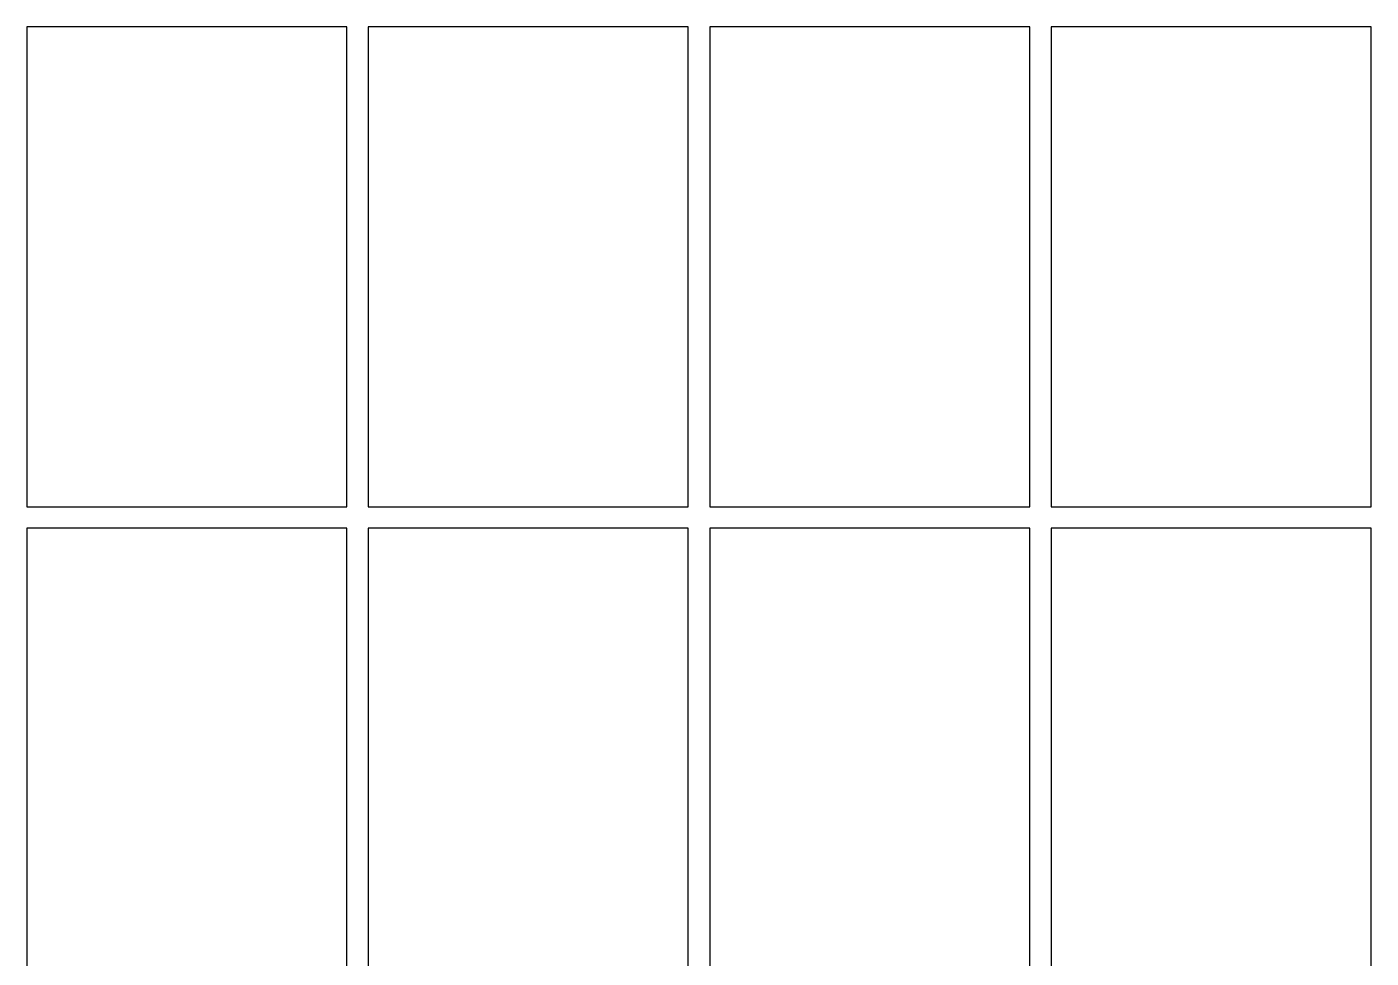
# Model space of a CAD drawing. Header units: metres. Extents: x -15 to 245, y -15 to 546.
# Drawn here: x -15 to 111, y 408.2 to 495.5 of the extents above; entities that cross this region are included whole.
import ezdxf

# ---------------------------------------------------------------- set-up
doc = ezdxf.new("R2010")
doc.units = ezdxf.units.M

msp = doc.modelspace()

# ---------------------------------------------------------------- linework, layer by layer
for p, q in [((15, 495.5), (-15, 495.5)), ((-15, 495.5), (-15, 450.5)), ((15, 450.5), (15, 495.5)), ((47, 495.5), (17, 495.5)), ((17, 495.5), (17, 450.5)), ((47, 450.5), (47, 495.5)), ((79, 495.5), (49, 495.5)), ((49, 495.5), (49, 450.5)), ((79, 450.5), (79, 495.5)), ((111, 495.5), (81, 495.5)), ((81, 495.5), (81, 450.5)), ((111, 450.5), (111, 495.5)), ((-15, 450.5), (15, 450.5)), ((17, 450.5), (47, 450.5)), ((49, 450.5), (79, 450.5)), ((81, 450.5), (111, 450.5)), ((15, 448.5), (-15, 448.5)), ((-15, 448.5), (-15, 403.5)), ((15, 403.5), (15, 448.5)), ((47, 448.5), (17, 448.5)), ((17, 448.5), (17, 403.5)), ((47, 403.5), (47, 448.5)), ((79, 448.5), (49, 448.5)), ((49, 448.5), (49, 403.5)), ((79, 403.5), (79, 448.5)), ((111, 448.5), (81, 448.5)), ((81, 448.5), (81, 403.5)), ((111, 403.5), (111, 448.5))]:
    msp.add_line(p, q)

doc.saveas('drawing.dxf')
